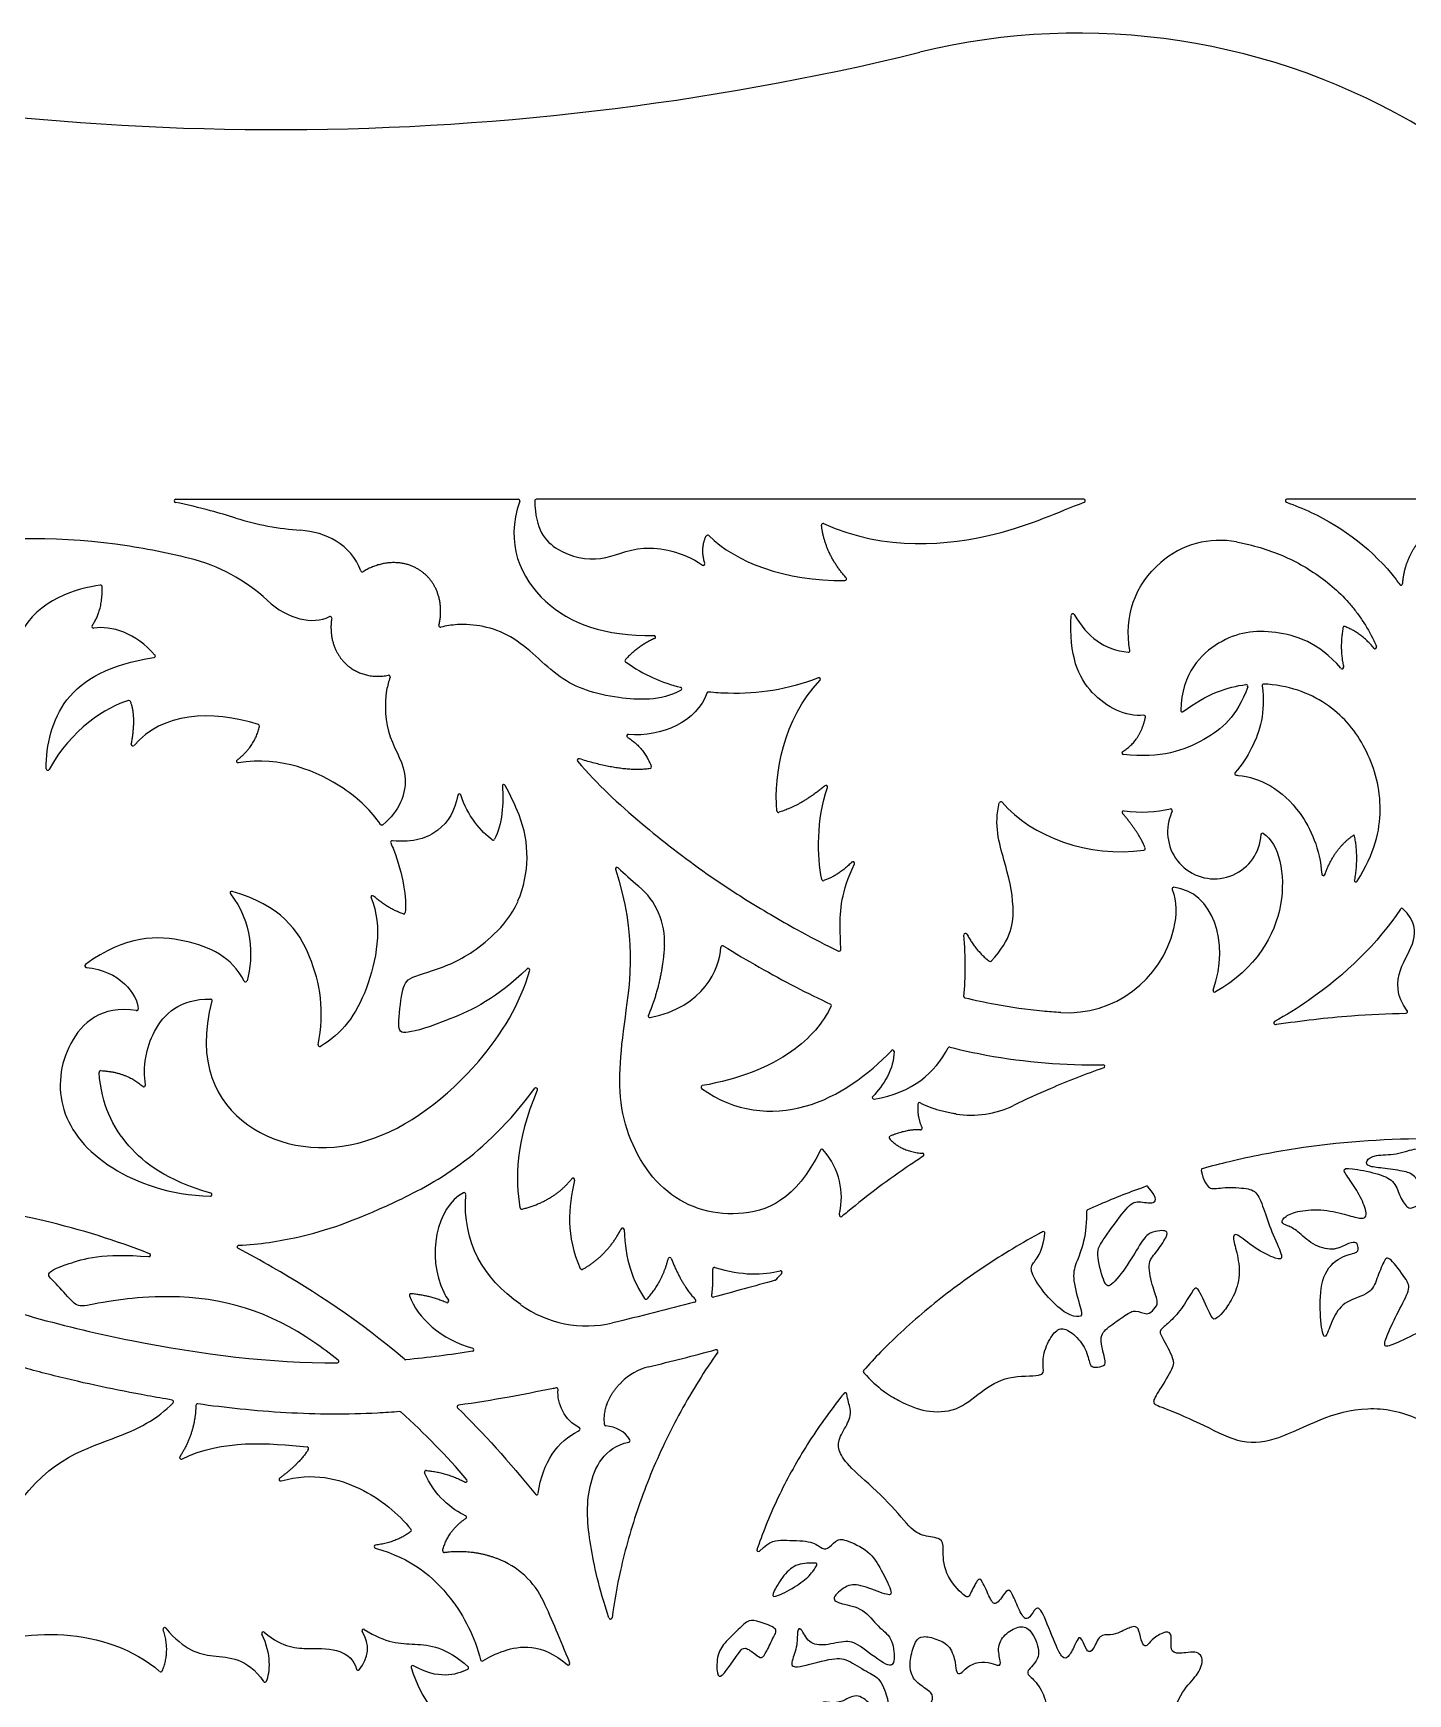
# Model space of a CAD drawing. Header units: millimetres. Extents: x -155 to 473, y -331 to 153.
# Drawn here: x -92.6 to -5.3, y -225.1 to -119.6 of the extents above; entities that cross this region are included whole.
import ezdxf

# ---------------------------------------------------------------- set-up
doc = ezdxf.new("R2010")
doc.units = ezdxf.units.MM
doc.header["$MEASUREMENT"] = 0
doc.layers.add('Layer 03', color=5, linetype='Continuous')

msp = doc.modelspace()

# ---------------------------------------------------------------- linework, layer by layer
at = {"layer": 'Layer 03'}
for p, q in [((-83.53, -149.19), (-61.77, -149.19)), ((-25.85, -149.19), (-60.62, -149.19)), ((-4.19, -149.19), (-12.94, -149.19))]:
    msp.add_line(p, q, dxfattribs=at)
for centre, radius, start, end in [((-26.18, -162.1), 42.53, 58.8681, 103.7108), ((-77.12, 46.72), 172.42, 255.8305, 283.7108), ((-83.53, -149.29), 0.1, 90, 257.9704), ((-61.77, -149.29), 0.1, 340.706, 90), ((-60.62, -149.29), 0.1, 90, 180.7186), ((-25.85, -149.29), 0.1, 290.0037, 90), ((-12.94, -149.29), 0.1, 90, 250.7961), ((-74.34, -133.09), 18.11, 252.7565, 266.0477), ((-42.41, -150.83), 0.1, 65.6864, 187.1043), ((-49.74, -151.57), 0.1, 45.4013, 153.9163), ((-17.2, -157.54), 5.74, 79.3798, 130.8829), ((-85.46, -164.03), 11.44, 47.4235, 75.6827), ((-71.68, -153.71), 0.1, 199.7997, 301.6462), ((-50.02, -153.29), 0.1, 235.3303, 16.5281), ((-88.3, -154.75), 0.1, 1.6168, 97.2081), ((-41.02, -154.25), 0.1, 270.4433, 41.7979), ((-5.69, -154.55), 0.1, 215.9406, 354.9715), ((-88.75, -157.28), 0.1, 144.7424, 277.9464), ((-73.72, -156.74), 0.1, 350.9656, 115.8016), ((-66.71, -157.23), 0.1, 166.4676, 285.8124), ((-26.54, -156.57), 0.1, 30.5108, 176.9736), ((-53.15, -157.95), 0.1, 293.5785, 90.4811), ((-9.29, -157.37), 0.1, 68.7273, 170.016), ((-84.92, -159.15), 0.1, 279.0452, 40.413), ((-23.01, -158.81), 0.1, 263.7171, 11.1798), ((-7.34, -158.59), 0.1, 219.0946, 23.8875), ((-70, -160.47), 0.1, 339.3945, 101.2094), ((-54.89, -159.44), 0.1, 137.6259, 234.4108), ((-9.44, -159.87), 0.1, 220.93, 12.8349), ((-51.48, -161.24), 0.1, 298.8845, 75.9135), ((-49.7, -161.54), 0.1, 84.296, 161.8627), ((-42.68, -160.64), 0.1, 316.93, 111.3059), ((-15.53, -161.07), 0.1, 340.7096, 96.4901), ((-14.42, -161.03), 0.1, 87.281, 187.4484), ((-86.49, -162.08), 0.1, 20.9867, 105.8884), ((-78.31, -163.6), 0.1, 347.3312, 72.5923), ((-22.02, -163.02), 0.1, 347.6985, 94.3214), ((-19.59, -162.6), 0.1, 178.0194, 306.7621), ((-54.78, -164.23), 0.1, 84.0202, 238.5822), ((-86.26, -164.77), 0.1, 168.8971, 319.7188), ((-23.32, -165.31), 0.1, 121.0142, 263.722), ((-91.66, -166.31), 0.1, 180.1444, 331.592), ((-79.57, -165.84), 0.1, 126.7411, 278.9645), ((-57.92, -165.78), 0.1, 72.3843, 220.9504), ((-53.41, -166.2), 0.1, 279.2571, 20.7631), ((-16.16, -166.62), 0.1, 138.0944, 265.9606), ((-62.68, -167.42), 0.1, 28.2597, 186.2777), ((-42.23, -167.47), 0.1, 341.1768, 130.3178), ((-65.51, -168.01), 0.1, 16.9972, 169.1768), ((-31.11, -168.51), 0.1, 40.5123, 165.1458), ((-70.44, -169.79), 0.1, 214.0462, 308.0282), ((-68.32, -171.9), 7.11, 336.6751, 21.8903), ((-45.24, -168.99), 0.1, 184.8011, 286.5196), ((-23.31, -169.09), 0.1, 81.7944, 220.3474), ((-17.55, -170.34), 2.97, 166.2174, 356.8401), ((-20.32, -168.96), 0.1, 336.1968, 102.8864), ((-69.78, -170.99), 0.1, 83.8412, 204.2472), ((-63.36, -170.75), 0.1, 234.2581, 332.0987), ((-14.49, -170.51), 0.1, 56.9019, 176.8401), ((-22.04, -171.39), 0.1, 277.9894, 22.661), ((-55.49, -172.68), 0.1, 45.7376, 198.1599), ((-40.5, -172.32), 0.1, 334.7566, 135.3789), ((-10.63, -173.01), 0.1, 184.0942, 340.5511), ((-79.98, -174.2), 0.1, 74.0286, 218.262), ((-57.06, -177.29), 4.58, 356.5114, 50.0811), ((-42.39, -173.33), 0.1, 191.6557, 289.2563), ((-20.13, -173.95), 0.1, 83.5189, 199.9708), ((-8.56, -173.4), 0.1, 169.8612, 327.9452), ((-71.03, -174.48), 0.1, 47.9896, 202.81), ((-69.05, -175.44), 0.1, 250.5804, 352.8506), ((-5.64, -175.28), 0.1, 45.3778, 146.5594), ((-33.36, -176.87), 0.1, 27.5769, 184.1635), ((-26.88, -174.89), 6.93, 266.5278, 346.8134), ((-48.8, -177.66), 0.1, 58.2235, 177.2356), ((-41.38, -177.81), 0.1, 244.0329, 1.3324), ((-89.2, -178.84), 0.1, 126.7579, 265.5165), ((-61.14, -179.09), 0.1, 344.062, 135.2729), ((-31.79, -178.47), 0.1, 231.8637, 317.0342), ((-79.1, -179.76), 0.1, 207.3995, 345.1126), ((-17.53, -180.41), 0.1, 160.0761, 300.1555), ((-81.32, -181.05), 0.1, 345.2145, 89.346), ((-41.98, -181.36), 0.1, 334.383, 65.0759), ((-33.37, -180.79), 0.1, 173.2175, 256.1877), ((-86.01, -181.59), 0.1, 260.9722, 2.8853), ((-53.42, -182.02), 0.1, 156.9586, 280.8583), ((-13.68, -182.47), 0.1, 118.7485, 278.7871), ((-5.37, -181.75), 0.1, 271.0898, 38.6864), ((-74.39, -183.87), 0.1, 168.8027, 300.4157), ((-38, -184.3), 0.1, 1.758, 136.6117), ((-34.37, -184.1), 0.1, 75.898, 151.6776), ((-88.3, -185.6), 0.1, 87.1297, 184.6281), ((-24.61, -185.22), 0.1, 289.5821, 91.3251), ((-85.55, -186.42), 0.1, 228.4498, 8.6984), ((-60.65, -186.69), 0.1, 337.2312, 143.697), ((-50.06, -186.55), 0.1, 99.8903, 234.2245), ((-39.18, -187.21), 0.1, 135.1848, 279.042), ((-36.29, -187.63), 0.1, 61.2457, 177.6046), ((-33, -182.16), 6.17, 261.0558, 295.8672), ((-38.12, -189.75), 0.1, 111.9418, 222.605), ((-36.21, -189.17), 0.1, 263.4081, 25.6162), ((-42.49, -190.59), 0.1, 42.0183, 154.3764), ((-36.1, -190.85), 0.1, 302.9112, 85.7585), ((-18.29, -191.82), 0.1, 105.3488, 193.5969), ((-58.29, -192.43), 0.1, 346.6417, 141.4354), ((-21.84, -192.94), 0.1, 40.1818, 109.5577), ((-81.33, -193.38), 0.1, 268.1392, 73.485), ((-65.21, -193.35), 0.1, 356.617, 117.9934), ((-61.56, -194.2), 0.1, 189.4458, 283.6729), ((-41.27, -194.69), 0.1, 167.3562, 310.2551), ((-25.57, -194.44), 0.1, 114.2684, 182.706), ((-55.14, -195.61), 0.1, 1.0811, 152.58), ((-28.41, -195.83), 0.1, 350.4406, 118.1254), ((-85.23, -197.23), 0.1, 264.8092, 68.7176), ((-79.53, -196.7), 0.1, 92.3166, 242.2573), ((-57.73, -198.04), 0.1, 203.9167, 299.0356), ((-52.14, -197.47), 0.1, 21.2099, 165.0066), ((-49.32, -198.11), 0.1, 73.5245, 183.461), ((-45.11, -198.32), 0.1, 316.6897, 104.5977), ((-45.48, -198.72), 0.1, 285.8714, 317.3804), ((-83.84, -215.64), 15.77, 54.8317, 90.2211), ((-68.59, -199.78), 0.1, 85.8005, 199.726), ((-66.29, -200.15), 0.1, 246.6079, 34.3686), ((-57.43, -194.55), 7.17, 234.2931, 283.2786), ((-53.66, -199.93), 0.1, 214.0741, 317.3777), ((-50.58, -200.12), 0.1, 284.7771, 43.598), ((-49.39, -199.8), 0.1, 171.2398, 285.0664), ((-64.69, -203.23), 0.1, 278.9711, 75.3441), ((-49.19, -203.33), 0.1, 325.1122, 104.9019), ((-73.26, -203.97), 0.1, 270.1457, 52.8275), ((-68.93, -203.77), 0.1, 229.8617, 275.1164), ((-52.61, -207.9), 3.68, 103.7557, 135.2415), ((-39.75, -204.61), 0.1, 138.0897, 221.4736), ((-59.34, -205.76), 0.1, 354.7892, 101.7708), ((-83.77, -206.53), 0.1, 317.4541, 80.7921), ((-82.15, -206.77), 0.1, 81.9694, 179.0562), ((-65.55, -206.86), 0.1, 97.8802, 225.3081), ((-40.99, -206.06), 0.1, 5.8406, 141.1019), ((-69.29, -207.27), 0.1, 47.7025, 94.4615), ((-57.94, -208.28), 0.1, 294.6453, 62.3689), ((-56.19, -207.97), 0.1, 185.3918, 264.143), ((-75.19, -209.51), 0.1, 326.86, 84.1691), ((-54.77, -209.01), 0.1, 281.7296, 30.8948), ((-83.18, -210.09), 0.1, 146.969, 296.4951), ((-67.63, -211.01), 0.1, 85.323, 203.381), ((-76.87, -211.47), 0.1, 126.1682, 285.6333), ((-65.11, -211.56), 0.1, 241.6445, 40.4503), ((-60.6, -212.35), 0.1, 218.9726, 352.6195), ((-65.15, -213.87), 0.1, 304.1851, 67.3599), ((-68.66, -214.71), 0.1, 307.0479, 39.0033), ((-70.83, -215.75), 0.1, 96.8836, 254.422), ((-66.47, -216.03), 0.1, 167.1552, 277.7766), ((-46.51, -215.96), 0.1, 161.2211, 315.4378), ((-64.97, -221.48), 5.31, 24.856, 69.523), ((-55.91, -220.25), 0.1, 198.1414, 352.2056), ((-84.23, -220.99), 0.1, 40.3597, 199.3987), ((-77.97, -221.27), 0.1, 50.7564, 206.8013), ((-71.6, -221.09), 0.1, 57.2648, 211.8693), ((-84.48, -223.61), 0.1, 228.7331, 336.628), ((-71.95, -223.51), 0.1, 194.3158, 319.824), ((-68.47, -223.4), 0.1, 60.5684, 197.7347), ((-65.02, -223.45), 0.1, 295.4469, 48.1102), ((-64.07, -222.92), 0.1, 193.9979, 300.8147), ((-58.6, -223.17), 0.1, 229.4015, 21.5869), ((-77.86, -224.26), 0.1, 214.8069, 336.9473)]:
    msp.add_arc(centre, radius, start, end, dxfattribs=at)
for points, knots in [([(-79.71, -150.39), (-80.24, -150.22), (-81.51, -149.85), (-82.8, -149.54), (-83.55, -149.39)], [900.821036, 900.821036, 900.821036, 900.821036, 902.500116, 904.788157, 904.788157, 904.788157, 904.788157]), ([(-61.68, -149.32), (-62.62, -152), (-60.68, -156.34), (-56.29, -157.88), (-53.15, -157.85)], [852.680195, 852.680195, 852.680195, 852.680195, 860.393604, 867.973364, 867.973364, 867.973364, 867.973364]), ([(-60.72, -149.29), (-60.7, -151.1), (-59.42, -152.66), (-56.4, -153.28), (-54.23, -151.96), (-51.36, -152.49), (-50.07, -153.37)], [878.740016, 878.740016, 878.740016, 878.740016, 882.337463, 886.001386, 889.665309, 893.100299, 893.100299, 893.100299, 893.100299]), ([(-42.37, -150.74), (-38.42, -152.52), (-31.02, -151.77), (-27.49, -149.99), (-25.81, -149.38)], [826.597846, 826.597846, 826.597846, 826.597846, 835.759081, 843.52915, 843.52915, 843.52915, 843.52915]), ([(-12.97, -149.38), (-12.44, -149.57), (-9.8, -150.64), (-7.31, -152.54), (-5.85, -154.5), (-5.77, -154.61)], [483.885961, 483.885961, 483.885961, 483.885961, 486.167065, 495.451916, 495.982965, 495.982965, 495.982965, 495.982965]), ([(-99.08, -152.22), (-95.29, -151.57), (-89.88, -151.46), (-84.21, -152.54), (-82.63, -152.94)], [1225.09679, 1225.09679, 1225.09679, 1225.09679, 1235.935476, 1240.125331, 1240.125331, 1240.125331, 1240.125331]), ([(-16.15, -151.9), (-15.89, -151.95), (-15.13, -152.11), (-13.91, -152.47), (-12.53, -153.06), (-11.24, -153.81), (-10.05, -154.7), (-9.17, -155.56), (-8.56, -156.3), (-8, -157.09), (-7.57, -157.85), (-7.31, -158.42), (-7.25, -158.54)], [883.30264, 883.30264, 883.30264, 883.30264, 884.100327, 885.614839, 887.105698, 888.600024, 890.091505, 891.554426, 892.271315, 892.984824, 894.451156, 894.871151, 894.871151, 894.871151, 894.871151]), ([(-51.43, -161.33), (-52.7, -162.03), (-56.06, -161.86), (-59.18, -160.85), (-62.11, -157.46), (-65.17, -157.03), (-66.37, -157.24), (-66.68, -157.32)], [874.580079, 874.580079, 874.580079, 874.580079, 877.28488, 880.775612, 884.266344, 887.757076, 889.177766, 889.177766, 889.177766, 889.177766]), ([(-22.03, -162.92), (-23.18, -163.01), (-25.62, -161.85), (-26.78, -159.18), (-26.64, -156.57)], [855.031748, 855.031748, 855.031748, 855.031748, 859.798958, 864.549641, 864.549641, 864.549641, 864.549641]), ([(-9.51, -159.93), (-10.94, -158.28), (-13.94, -157.33), (-17.2, -157.8), (-19.61, -160.22), (-19.69, -162.6)], [900.676439, 900.676439, 900.676439, 900.676439, 905.412599, 910.471172, 915.388306, 915.388306, 915.388306, 915.388306]), ([(-91.76, -166.31), (-91.76, -164.81), (-91.01, -161.46), (-87.72, -159.7), (-84.91, -159.25)], [1296.941133, 1296.941133, 1296.941133, 1296.941133, 1302.763862, 1308.973488, 1308.973488, 1308.973488, 1308.973488]), ([(-69.91, -160.5), (-70, -160.76), (-70.31, -161.85), (-70.15, -164.48), (-68.5, -166.61), (-69.29, -169.02), (-70.38, -169.87)], [1253.138887, 1253.138887, 1253.138887, 1253.138887, 1254.303632, 1257.794363, 1261.285095, 1264.366789, 1264.366789, 1264.366789, 1264.366789]), ([(-42.72, -160.54), (-44.69, -161.31), (-46.87, -161.62), (-49.27, -161.49), (-49.69, -161.44)], [751.755497, 751.755497, 751.755497, 751.755497, 758.07556, 759.400332, 759.400332, 759.400332, 759.400332]), ([(-15.43, -161.1), (-16.1, -163.01), (-18.15, -164.7), (-20.93, -165.67), (-23.33, -165.41)], [841.256382, 841.256382, 841.256382, 841.256382, 846.231046, 851.685418, 851.685418, 851.685418, 851.685418]), ([(-14.51, -161.05), (-14.29, -162.73), (-14.85, -164.61), (-15.81, -166.08), (-16.23, -166.56)], [414.850789, 414.850789, 414.850789, 414.850789, 419.292167, 421.713997, 421.713997, 421.713997, 421.713997]), ([(-8.47, -173.46), (-7.35, -171.66), (-6.68, -168.71), (-7.71, -165.07), (-9.84, -162.28), (-12.45, -161.09), (-14.23, -160.94), (-14.41, -160.93)], [395.151813, 395.151813, 395.151813, 395.151813, 399.62772, 404.469308, 409.310895, 414.152483, 414.675964, 414.675964, 414.675964, 414.675964]), ([(-70.53, -169.85), (-71.09, -169.01), (-73, -167.11), (-76.81, -165.51), (-79.56, -165.94)], [1264.530819, 1264.530819, 1264.530819, 1264.530819, 1268.235238, 1273.903031, 1273.903031, 1273.903031, 1273.903031]), ([(-58, -165.84), (-56.68, -167.36), (-54.52, -169.4), (-50.39, -172.63), (-46.9, -174.92), (-44.18, -176.5), (-42.23, -177.51), (-41.43, -177.9)], [774.555221, 774.555221, 774.555221, 774.555221, 780.81844, 785.752166, 788.59648, 792.508032, 795.190663, 795.190663, 795.190663, 795.190663]), ([(-16.16, -166.72), (-16.12, -166.73), (-14.71, -166.85), (-12.38, -168), (-10.84, -171.41), (-10.73, -173.02)], [421.937165, 421.937165, 421.937165, 421.937165, 422.114874, 427.868736, 431.347094, 431.347094, 431.347094, 431.347094]), ([(-65.61, -167.99), (-65.8, -169), (-66.58, -170.35), (-68.41, -171.04), (-69.77, -170.89)], [2224.708554, 2224.708554, 2224.708554, 2224.708554, 2227.984482, 2231.072971, 2231.072971, 2231.072971, 2231.072971]), ([(-31.72, -178.54), (-30.42, -177.15), (-30.16, -174.99), (-30.83, -172.31), (-31.57, -169.86), (-31.21, -168.48)], [986.478381, 986.478381, 986.478381, 986.478381, 990.130615, 993.8409, 997.393993, 997.393993, 997.393993, 997.393993]), ([(-14.43, -170.43), (-13.45, -171.07), (-12.54, -174.93), (-14.88, -178.99), (-17.48, -180.5)], [943.217985, 943.217985, 943.217985, 943.217985, 947.285025, 951.42732, 951.42732, 951.42732, 951.42732]), ([(-69.87, -171.03), (-69.8, -171.18), (-69.14, -172.76), (-68.84, -174.64), (-68.95, -175.45)], [2231.28312, 2231.28312, 2231.28312, 2231.28312, 2231.88596, 2237.578279, 2237.578279, 2237.578279, 2237.578279]), ([(-42.58, -190.55), (-44.13, -193.76), (-47.94, -195.22), (-52.88, -193.59), (-55.69, -188.27), (-55.1, -182.7), (-54.21, -176.9), (-55.58, -172.71)], [1483.649447, 1483.649447, 1483.649447, 1483.649447, 1490.683357, 1497.813268, 1504.94318, 1512.073092, 1518.983354, 1518.983354, 1518.983354, 1518.983354]), ([(-41.28, -177.81), (-41.29, -177.35), (-41.37, -175.7), (-41.25, -174.14), (-40.41, -172.36)], [795.395389, 795.395389, 795.395389, 795.395389, 797.146805, 801.809228, 801.809228, 801.809228, 801.809228]), ([(-74.48, -183.85), (-74.06, -181.72), (-74.61, -178.15), (-76.84, -175), (-79.95, -174.11)], [2251.675432, 2251.675432, 2251.675432, 2251.675432, 2258.195044, 2264.722136, 2264.722136, 2264.722136, 2264.722136]), ([(-71.12, -174.51), (-70.35, -176.33), (-71.25, -180.92), (-72.96, -183.15), (-74.34, -183.96)], [2240.252634, 2240.252634, 2240.252634, 2240.252634, 2245.707305, 2251.445724, 2251.445724, 2251.445724, 2251.445724]), ([(-61.21, -179.02), (-63.07, -180.89), (-66.57, -182.5), (-69.13, -183.24), (-69.48, -182.89), (-69.13, -180.24), (-68.84, -179.55), (-66.3, -178.97), (-63.84, -177.52), (-62.2, -175.66), (-61.78, -174.72)], [2184.519132, 2184.519132, 2184.519132, 2184.519132, 2187.653193, 2190.937738, 2194.222283, 2197.506828, 2200.791372, 2204.075917, 2207.360462, 2209.036809, 2209.036809, 2209.036809, 2209.036809]), ([(-5.72, -175.23), (-7.14, -177.38), (-9.84, -180), (-12.98, -181.97), (-13.72, -182.38)], [36.191941, 36.191941, 36.191941, 36.191941, 44.776489, 47.305674, 47.305674, 47.305674, 47.305674]), ([(-5.3, -181.69), (-6.04, -180.76), (-5.89, -178.85), (-4.72, -177.48), (-4.78, -175.99), (-5.57, -175.21)], [27.918996, 27.918996, 27.918996, 27.918996, 30.707903, 33.655308, 36.015346, 36.015346, 36.015346, 36.015346]), ([(-79.18, -179.81), (-79.98, -178.28), (-82.66, -176.96), (-86.7, -176.85), (-89.26, -178.76)], [2271.339062, 2271.339062, 2271.339062, 2271.339062, 2277.31823, 2283.419358, 2283.419358, 2283.419358, 2283.419358]), ([(-48.75, -177.57), (-47.24, -178.5), (-44.89, -179.83), (-42.67, -180.93), (-41.94, -181.27)], [1537.614687, 1537.614687, 1537.614687, 1537.614687, 1540.88638, 1542.519541, 1542.519541, 1542.519541, 1542.519541]), ([(-81.23, -181.07), (-82.26, -185), (-79.68, -190.02), (-71.32, -191.16), (-64.26, -185.6), (-61.66, -181.28), (-61.04, -179.11)], [2134.988399, 2134.988399, 2134.988399, 2134.988399, 2147.956965, 2161.060141, 2174.163317, 2184.255219, 2184.255219, 2184.255219, 2184.255219]), ([(-86.02, -181.68), (-88.26, -181.33), (-90.75, -183.62), (-91.21, -188.09), (-88.28, -191.8), (-83.92, -193.4), (-81.33, -193.48)], [2087.560006, 2087.560006, 2087.560006, 2087.560006, 2093.439908, 2099.419908, 2105.399907, 2110.862274, 2110.862274, 2110.862274, 2110.862274]), ([(-85.45, -186.41), (-85.63, -185.25), (-85.21, -182.8), (-83.28, -180.92), (-81.32, -180.95)], [2126.454473, 2126.454473, 2126.454473, 2126.454473, 2130.500559, 2134.806655, 2134.806655, 2134.806655, 2134.806655]), ([(-41.89, -181.4), (-42.39, -182.45), (-44.26, -184.67), (-47.77, -186.05), (-50.08, -186.45)], [1409.599162, 1409.599162, 1409.599162, 1409.599162, 1413.707514, 1418.77252, 1418.77252, 1418.77252, 1418.77252]), ([(-27.3, -181.81), (-27.69, -181.79), (-29.09, -181.68), (-31.12, -181.39), (-32.75, -181.04), (-33.39, -180.89)], [973.274032, 973.274032, 973.274032, 973.274032, 974.446868, 977.464167, 979.441334, 979.441334, 979.441334, 979.441334]), ([(-13.66, -182.57), (-13.64, -182.56), (-12.05, -182.32), (-9.29, -182), (-6.53, -181.87), (-5.37, -181.85)], [19.371589, 19.371589, 19.371589, 19.371589, 19.419922, 24.223418, 27.696298, 27.696298, 27.696298, 27.696298]), ([(-50.12, -186.63), (-48.03, -188.14), (-43.33, -188.59), (-39.51, -185.75), (-38.07, -184.23)], [1419.006977, 1419.006977, 1419.006977, 1419.006977, 1426.127278, 1433.209983, 1433.209983, 1433.209983, 1433.209983]), ([(-34.34, -184.01), (-33.58, -184.2), (-30.34, -184.9), (-27.02, -185.18), (-24.61, -185.12)], [1443.067175, 1443.067175, 1443.067175, 1443.067175, 1444.866389, 1450.658597, 1450.658597, 1450.658597, 1450.658597]), ([(-81.3, -193.29), (-84.15, -192.44), (-86.93, -190.34), (-88.23, -187.69), (-88.4, -185.61)], [2111.150857, 2111.150857, 2111.150857, 2111.150857, 2116.888331, 2122.979246, 2122.979246, 2122.979246, 2122.979246]), ([(-24.58, -185.32), (-25.73, -185.72), (-27.66, -186.48), (-29.54, -187.34), (-30.31, -187.71)], [1450.940892, 1450.940892, 1450.940892, 1450.940892, 1454.604312, 1457.153754, 1457.153754, 1457.153754, 1457.153754]), ([(-79.54, -196.6), (-78.2, -196.54), (-75.08, -196.04), (-70.64, -194.54), (-63.93, -190.99), (-60.73, -186.63)], [1211.187336, 1211.187336, 1211.187336, 1211.187336, 1215.73133, 1222.637886, 1229.146852, 1229.146852, 1229.146852, 1229.146852]), ([(-18.39, -191.85), (-18.24, -192.47), (-17.88, -193.13), (-17.19, -192.9), (-15.52, -192.94), (-14.8, -193.18), (-14.39, -194.37), (-13.85, -195.94), (-13.09, -197.48), (-13.52, -197.54), (-15, -196.81), (-16.24, -195.72), (-16.43, -196.09), (-16.06, -197.17), (-15.87, -198.69), (-16.41, -200.05), (-17, -200.88), (-17.54, -201.4), (-17.76, -201.16), (-18.62, -199.12), (-18.89, -199.4), (-19.62, -200.68), (-20.47, -201.57), (-21.06, -201.99), (-20.97, -202.31), (-20.04, -203.9), (-20.2, -204.44), (-21.2, -206.05), (-21.58, -206.7), (-20.84, -206.85), (-18.16, -208.04), (-15.75, -209.31), (-13.52, -208.98), (-10.89, -207.6), (-7.86, -206.73), (-4.53, -207.36), (-1.87, -209.62), (-1.44, -209.57), (-1.09, -209.06), (-0.13, -207.63), (0.43, -205.96), (1.2, -205.4), (2.42, -205.21), (3.45, -205.21), (3.38, -204.63), (3.15, -204.39), (1.63, -204.58), (0.31, -205.21), (0.31, -204.77), (1.7, -202.9), (2.21, -202.9), (3.91, -202.88), (4.99, -202.53), (5.31, -203.22), (5.29, -204.32), (5.98, -204.34), (7.44, -204.12), (7.17, -203.73), (6.37, -203.03), (6.56, -202.86), (7.51, -202.78), (7.41, -202.47), (6.68, -201.76), (5.17, -201.42), (5.17, -201.1), (6.61, -200.17), (7.9, -199.83), (9.07, -199.92), (9, -199.44), (8.73, -198.39), (8.31, -196.9), (7.73, -196.53), (7.32, -197.39), (6.63, -198.75), (5.59, -199.24), (4.83, -200.09), (4.37, -201.53), (3.98, -201.01), (3.78, -199.47), (4.17, -197.09), (5.15, -195.67), (4.88, -195.33), (3.27, -195.4), (3.22, -195.97), (3.3, -197.28), (3.22, -198.06), (2.1, -199.01), (1.45, -200.42), (1.33, -201.79), (1.41, -202.08), (0.85, -202.01), (-0.08, -199.74), (-0.08, -197.43), (0.63, -196.38), (0.36, -196.11), (-0.62, -196.01), (-0.69, -196.79), (-0.42, -198.01), (-1.01, -199.13), (-1.54, -199.89), (-1.83, -199.84), (-1.88, -198.77), (-1.61, -197.45), (-2.22, -197.5), (-2.98, -197.57), (-2.83, -198.47), (-3.05, -199.74), (-3.86, -201.71), (-4.34, -202.03), (-6.31, -202.98), (-6.85, -203.1), (-6.58, -202.3), (-5.87, -200.79), (-5.07, -199.35), (-5.29, -198.84), (-6.48, -197.23), (-6.75, -197.5), (-7.26, -198.77), (-7.55, -199.69), (-9.28, -200.11), (-9.99, -201.1), (-10.45, -202.49), (-10.69, -202.44), (-10.89, -200.42), (-10.69, -198.21), (-9.33, -197.18), (-8.35, -197.1), (-8.43, -196.61), (-8.55, -196.34), (-9.16, -196.51), (-9.98, -196.99), (-11.35, -196.61), (-12.29, -195.62), (-12.93, -195.34), (-13.36, -195.16), (-13.09, -194.76), (-12.24, -194.38), (-10.57, -194.29), (-9.05, -194.68), (-8.17, -194.95), (-7.76, -194.78), (-8.17, -193.66), (-8.84, -192.56), (-9.48, -191.74), (-9, -191.66), (-7.17, -192.02), (-6.09, -192.47), (-5.82, -193.41), (-5.3, -194.3), (-4.87, -194.23), (-3.9, -193.6), (-4.06, -193.2), (-4.88, -192.07), (-5.45, -191.89), (-6.98, -191.67), (-7.79, -191.61), (-7.98, -191.24), (-7.38, -190.81), (-6.01, -190.89), (-4.63, -190.31), (-3.66, -190.71), (-3.04, -191.71), (-2.49, -191.35), (-2.36, -190.53), (-2.53, -189.94)], [1662.454889, 1662.454889, 1662.454889, 1662.454889, 1663.583152, 1664.7668, 1665.950448, 1667.134097, 1668.317745, 1669.501393, 1670.685041, 1671.86869, 1673.052338, 1674.235986, 1675.419635, 1676.603283, 1677.786931, 1678.970579, 1680.154228, 1681.337876, 1682.521524, 1683.705173, 1684.888821, 1686.072469, 1687.256117, 1688.439766, 1689.623414, 1690.807062, 1691.99071, 1693.174359, 1694.358007, 1695.541655, 1696.725304, 1697.908952, 1699.0926, 1700.276248, 1701.459897, 1702.643545, 1703.827193, 1705.010842, 1706.19449, 1707.378138, 1708.561786, 1709.745435, 1710.929083, 1712.112731, 1713.29638, 1714.480028, 1715.663676, 1716.847324, 1718.030973, 1719.214621, 1720.398269, 1721.581918, 1722.765566, 1723.949214, 1725.132862, 1726.316511, 1727.500159, 1728.683807, 1729.867456, 1731.051104, 1732.234752, 1733.4184, 1734.602049, 1735.785697, 1736.969345, 1738.152993, 1739.336642, 1740.52029, 1741.703938, 1742.887587, 1744.071235, 1745.254883, 1746.438531, 1747.62218, 1748.805828, 1749.989476, 1751.173125, 1752.356773, 1753.540421, 1754.724069, 1755.907718, 1757.091366, 1758.275014, 1759.458663, 1760.642311, 1761.825959, 1763.009607, 1764.193256, 1765.376904, 1766.560552, 1767.744201, 1768.927849, 1770.111497, 1771.295145, 1772.478794, 1773.662442, 1774.84609, 1776.029739, 1777.213387, 1778.397035, 1779.580683, 1780.764332, 1781.94798, 1783.131628, 1784.315276, 1785.498925, 1786.682573, 1787.866221, 1789.04987, 1790.233518, 1791.417166, 1792.600814, 1793.784463, 1794.968111, 1796.151759, 1797.335408, 1798.519056, 1799.702704, 1800.886352, 1802.070001, 1803.253649, 1804.437297, 1805.620946, 1806.804594, 1807.988242, 1809.17189, 1810.355539, 1811.539187, 1812.722835, 1813.906484, 1815.090132, 1816.27378, 1817.457428, 1818.641077, 1819.824725, 1821.008373, 1822.192022, 1823.37567, 1824.559318, 1825.742966, 1826.926615, 1828.110263, 1829.293911, 1830.477559, 1831.661208, 1832.844856, 1834.028504, 1835.212153, 1836.395801, 1837.579449, 1838.763097, 1839.946746, 1841.130394, 1842.314042, 1843.497691, 1844.681339, 1845.864987, 1847.048635, 1848.232284, 1849.415932, 1850.59958, 1851.783229, 1852.966877, 1854.105912, 1854.105912, 1854.105912, 1854.105912]), ([(-4.19, -189.84), (-6.93, -189.84), (-11.11, -190.16), (-15.79, -191.07), (-17.75, -191.57), (-18.32, -191.73)], [1855.801529, 1855.801529, 1855.801529, 1855.801529, 1864.042728, 1868.316866, 1870.100805, 1870.100805, 1870.100805, 1870.100805]), ([(-41.37, -194.66), (-41.36, -194.61), (-41.09, -193.34), (-41.28, -191.79), (-42.42, -190.52)], [1477.775812, 1477.775812, 1477.775812, 1477.775812, 1478.035545, 1483.453345, 1483.453345, 1483.453345, 1483.453345]), ([(-36.05, -190.94), (-36.32, -191.12), (-37.98, -192.22), (-39.7, -193.5), (-41.09, -194.67), (-41.21, -194.76)], [1471.099337, 1471.099337, 1471.099337, 1471.099337, 1472.085002, 1477.077833, 1477.526406, 1477.526406, 1477.526406, 1477.526406]), ([(-39.83, -204.68), (-38.9, -205.73), (-37.47, -206.58), (-35.93, -207.22), (-33.88, -207.2), (-32.41, -205.88), (-30.69, -204.82), (-28.31, -204.97), (-28.43, -204.46), (-28.46, -203.46), (-27.86, -202.23), (-27.28, -201.75), (-26.5, -202.17), (-25.63, -203.19), (-25.48, -204.28), (-25.18, -204.37), (-24.48, -204.28), (-24.44, -203.94), (-24.91, -202.42), (-24.38, -201.83), (-23.09, -200.98), (-22.62, -200.65), (-21.76, -201.09), (-21.38, -200.65), (-21.06, -200.27), (-21.44, -199.39), (-21.85, -197.69), (-21.29, -197.13), (-20.5, -195.98), (-20.56, -195.66), (-20.97, -195.66), (-21.65, -195.75), (-22.15, -196.28), (-23.03, -197.86), (-24.23, -199.39), (-24.56, -199.04), (-25.12, -196.98), (-24.67, -196.33), (-23.12, -194.16), (-22.53, -193.72), (-21.45, -194.02), (-21.07, -193.7), (-21.77, -192.88)], [738.988317, 738.988317, 738.988317, 738.988317, 740.176743, 741.390085, 742.603426, 743.816767, 745.030108, 746.243449, 747.45679, 748.670131, 749.883473, 751.096814, 752.310155, 753.523496, 754.736837, 755.950178, 757.163519, 758.37686, 759.590202, 760.803543, 762.016884, 763.230225, 764.443566, 765.656907, 766.870248, 768.08359, 769.296931, 770.510272, 771.723613, 772.936954, 774.150295, 775.363636, 776.576977, 777.790319, 779.00366, 780.217001, 781.430342, 782.643683, 783.857024, 785.070365, 786.283707, 787.47229, 787.47229, 787.47229, 787.47229]), ([(-21.88, -192.85), (-22.87, -193.2), (-24.13, -193.69), (-25.35, -194.23), (-25.61, -194.35)], [787.593374, 787.593374, 787.593374, 787.593374, 790.765583, 791.621434, 791.621434, 791.621434, 791.621434]), ([(-85.19, -197.13), (-87.32, -196.3), (-93.37, -194.4), (-101.16, -193.52), (-105.88, -194.23), (-106.85, -194.44)], [955.368812, 955.368812, 955.368812, 955.368812, 960.107138, 968.158698, 970.347927, 970.347927, 970.347927, 970.347927]), ([(-65.25, -193.26), (-66.96, -194.17), (-67.68, -197.51), (-66.32, -199.93), (-66.21, -200.09)], [1182.178262, 1182.178262, 1182.178262, 1182.178262, 1189.893864, 1190.479155, 1190.479155, 1190.479155, 1190.479155]), ([(-25.67, -194.44), (-25.65, -195.03), (-25.8, -196.52), (-26.38, -197.78), (-26.61, -198.67), (-26, -200.72), (-25.92, -201.18), (-26.66, -201.13), (-27.74, -200.39), (-29.04, -198.75), (-29.29, -197.91), (-28.82, -197.53), (-28.47, -196.8), (-28.31, -195.85)], [791.74088, 791.74088, 791.74088, 791.74088, 793.024194, 794.357677, 795.69116, 797.024643, 798.358126, 799.691609, 801.025092, 802.358575, 803.692057, 805.02554, 806.275562, 806.275562, 806.275562, 806.275562]), ([(-28.46, -195.75), (-28.55, -195.79), (-29.9, -196.52), (-32.41, -198.04), (-35.76, -200.55), (-38.19, -202.77), (-39.48, -204.15), (-39.83, -204.55)], [724.391369, 724.391369, 724.391369, 724.391369, 724.704006, 728.987307, 733.181422, 737.25713, 738.842784, 738.842784, 738.842784, 738.842784]), ([(-83.9, -199.87), (-85.24, -199.87), (-87.9, -200.1), (-89.58, -200.59), (-90.06, -200.27), (-91.22, -198.9), (-91.85, -198.42), (-90.92, -197.91), (-88.11, -197.06), (-85.24, -197.32)], [1028.804179, 1028.804179, 1028.804179, 1028.804179, 1030.40551, 1033.477641, 1036.549773, 1039.621904, 1042.694036, 1045.766167, 1048.61039, 1048.61039, 1048.61039, 1048.61039]), ([(-68.99, -203.84), (-71.91, -201.38), (-75.5, -199.02), (-78.86, -197.17), (-79.58, -196.79)], [1203.5438, 1203.5438, 1203.5438, 1203.5438, 1209.311522, 1210.925641, 1210.925641, 1210.925641, 1210.925641]), ([(-98.47, -199.17), (-94.68, -200.7), (-85.92, -203.04), (-77.49, -204.08), (-73.26, -204.07)], [993.799539, 993.799539, 993.799539, 993.799539, 1005.140106, 1017.323864, 1017.323864, 1017.323864, 1017.323864]), ([(-49.1, -203.39), (-49.52, -203.98), (-50.75, -205.85), (-52.53, -209.09), (-54.19, -213.14), (-55.25, -216.87), (-55.68, -219.26), (-55.81, -220.27)], [679.569082, 679.569082, 679.569082, 679.569082, 681.754362, 686.272073, 690.639856, 694.856097, 697.907258, 697.907258, 697.907258, 697.907258]), ([(-83.76, -206.43), (-84.28, -206.34), (-85.8, -206.08), (-88.3, -205.59), (-91.27, -204.9), (-93.49, -204.3), (-94.71, -203.93), (-94.96, -203.86)], [300.725501, 300.725501, 300.725501, 300.725501, 302.317145, 305.337024, 308.394075, 311.466495, 312.224487, 312.224487, 312.224487, 312.224487]), ([(-59.36, -205.66), (-59.45, -205.68), (-60.44, -205.88), (-62.5, -206.29), (-64.49, -206.61), (-65.56, -206.76)], [-47.358763, -47.358763, -47.358763, -47.358763, -47.082707, -44.321006, -41.053516, -41.053516, -41.053516, -41.053516]), ([(-94.1, -213.89), (-91.96, -210.34), (-87.35, -208.99), (-84.67, -207.65), (-83.7, -206.6)], [323.08454, 323.08454, 323.08454, 323.08454, 330.229196, 336.405381, 336.405381, 336.405381, 336.405381]), ([(-69.3, -207.17), (-69.77, -207.2), (-71.2, -207.3), (-74.58, -207.38), (-78.4, -207.15), (-81.24, -206.8), (-82.13, -206.68)], [927.92747, 927.92747, 927.92747, 927.92747, 929.341306, 932.231308, 938.081485, 940.800518, 940.800518, 940.800518, 940.800518]), ([(-41.07, -206), (-41.16, -206.11), (-42.04, -207.21), (-43.54, -209.35), (-45.29, -212.53), (-46.2, -214.76), (-46.59, -215.89), (-46.6, -215.93)], [2715.297519, 2715.297519, 2715.297519, 2715.297519, 2715.734945, 2719.516107, 2723.137804, 2726.602328, 2726.720422, 2726.720422, 2726.720422, 2726.720422]), ([(-35.59, -235.08), (-35.56, -234.92), (-35.43, -234.28), (-34.8, -233.01), (-34.48, -231.77), (-34.39, -231.48), (-33.22, -231.04), (-33.11, -230.9), (-33.51, -230.53), (-33.8, -230.46), (-34.04, -230.73), (-34.2, -230.93), (-34.47, -230.78), (-34.97, -230.35), (-35.03, -230.22), (-34.83, -229.71), (-34.88, -229.46), (-35.16, -229.63), (-35.46, -229.9), (-35.66, -229.91), (-36.09, -229.52), (-36.24, -229.32), (-35.98, -228.71), (-36.07, -227.92), (-35.95, -226.76), (-35.43, -225.47), (-35.4, -225.07), (-36.33, -224.51), (-36.89, -223.88), (-36.89, -222.78), (-36.54, -221.7), (-36.12, -221.38), (-35.17, -221.6), (-34.29, -222.05), (-33.97, -223.18), (-33.97, -223.8), (-33.65, -223.88), (-33.33, -223.4), (-32.54, -223.03), (-31.69, -223.13), (-31.21, -223.37), (-31.08, -223.13), (-31.4, -222.1), (-30.79, -221.19), (-29.88, -220.75), (-29.2, -220.93), (-28.54, -222.49), (-28.99, -223.21), (-29.35, -223.56), (-29.49, -223.85), (-28.9, -224.25), (-28.19, -225.42), (-28.13, -226.95), (-28.48, -228.6), (-28.42, -229.08), (-27.58, -229.27), (-27.12, -229.51), (-26.36, -230.91), (-25.4, -233.74), (-25.24, -234.67), (-24.85, -235.09), (-22.71, -236.67), (-21.02, -239.04), (-20.53, -240.28), (-20.48, -241.52), (-20.1, -241.69), (-19.88, -240.04), (-19.1, -238.38), (-18.9, -237.72), (-19.61, -236.99), (-19.83, -235.82), (-19.51, -234.76), (-19.44, -234.27), (-20.14, -234.71), (-20.53, -234.71), (-20.39, -233.1), (-19.49, -230.96), (-19.12, -230.24), (-19.39, -230.12), (-20.28, -231.03), (-20.57, -230.98), (-20.59, -230.12), (-20.23, -229.13), (-19.68, -228.03), (-19.77, -227.76), (-20.47, -228.39), (-20.85, -228.56), (-20.57, -227.33), (-19.72, -224.98), (-18.69, -224.03), (-18.2, -223.08), (-18.5, -222.3), (-19.91, -222.62), (-20.35, -222.35), (-20.27, -221.56), (-20.35, -221.02), (-21.3, -221.43), (-21.73, -221.92), (-21.95, -222.16), (-22.22, -221.75), (-22.36, -220.83), (-22.74, -220.78), (-23.55, -221.21), (-24.15, -221.4), (-24.86, -221.26), (-25.24, -222.4), (-25.62, -222.51), (-25.89, -221.75), (-26.16, -221.37), (-26.38, -222), (-26.87, -222.87), (-27.19, -222.87), (-27.6, -222.13), (-28.53, -219.67), (-28.88, -219.56), (-29.29, -220.32), (-29.64, -220.4), (-30.11, -219.42), (-30.54, -218.36), (-30.81, -218.61), (-31.47, -219.59), (-31.77, -219.12), (-32.34, -217.82), (-32.56, -217.71), (-33.1, -218.88), (-33.29, -219.1), (-34.79, -217.44), (-34.77, -215.77), (-34.8, -215.19), (-36.06, -215.1), (-36.81, -214.7), (-38.42, -212.66), (-40.63, -210.83), (-41.42, -209.78), (-41.5, -209.02), (-40.86, -207.97), (-40.54, -207.24), (-40.85, -206.42), (-40.89, -206.05)], [2583.2622, 2583.2622, 2583.2622, 2583.2622, 2583.619956, 2584.596544, 2585.573132, 2586.549719, 2587.526307, 2588.502894, 2589.479482, 2590.45607, 2591.432657, 2592.409245, 2593.385833, 2594.36242, 2595.339008, 2596.315596, 2597.292183, 2598.268771, 2599.245359, 2600.221946, 2601.198534, 2602.175121, 2603.151709, 2604.128297, 2605.104884, 2606.081472, 2607.05806, 2608.034647, 2609.011235, 2609.987823, 2610.96441, 2611.940998, 2612.917586, 2613.894173, 2614.870761, 2615.847348, 2616.823936, 2617.800524, 2618.777111, 2619.753699, 2620.730287, 2621.706874, 2622.683462, 2623.66005, 2624.636637, 2625.613225, 2626.589813, 2627.5664, 2628.542988, 2629.519575, 2630.496163, 2631.472751, 2632.449338, 2633.425926, 2634.402514, 2635.379101, 2636.355689, 2637.332277, 2638.308864, 2639.285452, 2640.26204, 2641.238627, 2642.215215, 2643.191802, 2644.16839, 2645.144978, 2646.121565, 2647.098153, 2648.074741, 2649.051328, 2650.027916, 2651.004504, 2651.981091, 2652.957679, 2653.934267, 2654.910854, 2655.887442, 2656.864029, 2657.840617, 2658.817205, 2659.793792, 2660.77038, 2661.746968, 2662.723555, 2663.700143, 2664.676731, 2665.653318, 2666.629906, 2667.606494, 2668.583081, 2669.559669, 2670.536256, 2671.512844, 2672.489432, 2673.466019, 2674.442607, 2675.419195, 2676.395782, 2677.37237, 2678.348958, 2679.325545, 2680.302133, 2681.278721, 2682.255308, 2683.231896, 2684.208483, 2685.185071, 2686.161659, 2687.138246, 2688.114834, 2689.091422, 2690.068009, 2691.044597, 2692.021185, 2692.997772, 2693.97436, 2694.950948, 2695.927535, 2696.904123, 2697.88071, 2698.857298, 2699.833886, 2700.810473, 2701.787061, 2702.763649, 2703.740236, 2704.716824, 2705.693412, 2706.669999, 2707.646587, 2708.623175, 2709.599762, 2710.57635, 2711.552937, 2712.529525, 2713.506113, 2714.4827, 2715.061444, 2715.061444, 2715.061444, 2715.061444]), ([(-60.5, -212.36), (-60.25, -210.38), (-59.2, -208.99), (-57.92, -208.39), (-57.9, -208.38)], [-37.484735, -37.484735, -37.484735, -37.484735, -32.346818, -32.234295, -32.234295, -32.234295, -32.234295]), ([(-56.01, -220.28), (-56.65, -218.34), (-57.29, -215.44), (-57.57, -212.02), (-56.32, -209.43), (-54.75, -209.11)], [698.176151, 698.176151, 698.176151, 698.176151, 702.437726, 706.99492, 711.42887, 711.42887, 711.42887, 711.42887]), ([(-76.84, -211.57), (-74.76, -210.99), (-71.45, -211.89), (-69.39, -213.65), (-68.58, -214.65)], [873.430502, 873.430502, 873.430502, 873.430502, 878.170677, 883.255087, 883.255087, 883.255087, 883.255087]), ([(-46.44, -216.03), (-45.76, -215.34), (-44.94, -215.34), (-43.14, -215.36), (-42.54, -215.83), (-42.14, -215.99), (-41.62, -215.32), (-41.11, -215.21), (-39.4, -216.03), (-38.76, -217.14), (-37.83, -218.92), (-38.47, -218.79), (-40.15, -218.1), (-40.95, -218.19), (-41.97, -219.07), (-41.32, -219.39), (-39.81, -219.63), (-38.9, -220.92), (-38.01, -221.43), (-37.79, -223.07), (-38.17, -223.54), (-40.06, -222.01), (-40.86, -221.65), (-42.3, -222.07), (-43.35, -221.94), (-43.83, -220.81), (-44.08, -221.03), (-44.01, -222.14), (-44.52, -223.21), (-44.23, -223.54), (-41.79, -222.79), (-40.88, -222.86), (-39.58, -223.77), (-38.74, -224.06), (-38.22, -225.65), (-38.31, -225.86), (-39.02, -226.43), (-39.22, -225.88), (-40.22, -225.02), (-41.01, -225.52), (-41.74, -225.75), (-42.67, -225.5), (-42.33, -226.36), (-41.79, -227.45), (-41.76, -229.27), (-42.13, -229.41), (-43.39, -228.59), (-44.58, -227.28), (-45.06, -227.42), (-45.24, -228.61), (-45.29, -229.96), (-44.44, -230.07), (-42.43, -229.98), (-41.86, -230.26), (-40.73, -231.49), (-40.09, -231.79), (-39.16, -230.21), (-38.63, -229.84), (-37.12, -230.42), (-36.07, -231.01), (-35.93, -231.61), (-35.48, -232.86), (-36.17, -232.61), (-37.11, -232.11), (-37.93, -232.45), (-38.48, -233.04), (-37.7, -233.62), (-36.74, -234.11), (-36, -234.8), (-35.77, -235.12)], [2726.989581, 2726.989581, 2726.989581, 2726.989581, 2728.004141, 2729.165517, 2730.326892, 2731.488268, 2732.649643, 2733.811018, 2734.972394, 2736.133769, 2737.295145, 2738.45652, 2739.617895, 2740.779271, 2741.940646, 2743.102022, 2744.263397, 2745.424772, 2746.586148, 2747.747523, 2748.908899, 2750.070274, 2751.231649, 2752.393025, 2753.5544, 2754.715776, 2755.877151, 2757.038526, 2758.199902, 2759.361277, 2760.522653, 2761.684028, 2762.845403, 2764.006779, 2765.168154, 2766.32953, 2767.490905, 2768.65228, 2769.813656, 2770.975031, 2772.136407, 2773.297782, 2774.459157, 2775.620533, 2776.781908, 2777.943283, 2779.104659, 2780.266034, 2781.42741, 2782.588785, 2783.75016, 2784.911536, 2786.072911, 2787.234287, 2788.395662, 2789.557037, 2790.718413, 2791.879788, 2793.041164, 2794.202539, 2795.363914, 2796.52529, 2797.686665, 2798.848041, 2800.009416, 2801.170791, 2802.332167, 2803.493542, 2804.470275, 2804.470275, 2804.470275, 2804.470275]), ([(-70.86, -215.84), (-68.54, -216.49), (-65.92, -218.71), (-64.53, -221.49), (-64.17, -222.95)], [886.263982, 886.263982, 886.263982, 886.263982, 891.913035, 896.870528, 896.870528, 896.870528, 896.870528]), ([(-101.29, -225), (-99.77, -224.24), (-96.36, -221.89), (-90.75, -220.78), (-86.2, -222.23), (-84.55, -223.68)], [1393.957403, 1393.957403, 1393.957403, 1393.957403, 1401.044028, 1412.210927, 1423.153256, 1423.153256, 1423.153256, 1423.153256]), ([(-84.16, -220.93), (-82.96, -222.34), (-81.13, -222.85), (-79.02, -222.77), (-77.95, -224.31)], [1426.561739, 1426.561739, 1426.561739, 1426.561739, 1430.446904, 1434.712286, 1434.712286, 1434.712286, 1434.712286]), ([(-77.91, -221.19), (-76.68, -222.2), (-74.87, -222.22), (-73.07, -222.22), (-72.2, -222.94), (-72.05, -223.53)], [1438.502702, 1438.502702, 1438.502702, 1438.502702, 1440.834861, 1443.446195, 1445.815263, 1445.815263, 1445.815263, 1445.815263]), ([(-71.55, -221.01), (-70.17, -221.9), (-68.36, -221.89), (-66.37, -222.11), (-64.95, -223.38)], [1449.305528, 1449.305528, 1449.305528, 1449.305528, 1453.155001, 1457.104221, 1457.104221, 1457.104221, 1457.104221]), ([(-64.02, -223.01), (-63.63, -222.78), (-62.53, -222.16), (-60.28, -221.85), (-58.66, -223.24)], [897.056959, 897.056959, 897.056959, 897.056959, 899.263548, 902.977357, 902.977357, 902.977357, 902.977357]), ([(-64.98, -223.54), (-64.98, -223.55), (-65.76, -223.92), (-66.84, -224.21), (-68.42, -223.32)], [1457.300855, 1457.300855, 1457.300855, 1457.300855, 1457.322042, 1461.101881, 1461.101881, 1461.101881, 1461.101881])]:
    msp.add_open_spline(points, degree=3, knots=knots, dxfattribs=at)
for points, degree in [([(-40.94, -154.18), (-42.28, -152.69), (-42.51, -150.84)], 2), ([(-71.77, -153.74), (-72.37, -152.07), (-74.05, -151.26), (-75.59, -151.16)], 3), ([(-49.92, -153.26), (-50.21, -152.29), (-49.83, -151.52)], 2), ([(-49.67, -151.49), (-47.93, -153.21), (-44.86, -154.38), (-41.02, -154.35)], 3), ([(-5.59, -154.56), (-5.43, -152.72), (-4.26, -151.56)], 2), ([(-22.91, -158.79), (-23.33, -156.68), (-22.59, -154.62), (-20.96, -153.2)], 3), ([(-88.32, -154.65), (-89.76, -154.83), (-92.32, -155.56), (-93.4, -157.76)], 3), ([(-88.84, -157.22), (-88.16, -156.27), (-88.2, -154.74)], 2), ([(-77.72, -155.61), (-76.38, -156.84), (-74.84, -157.17), (-73.76, -156.65)], 3), ([(-84.85, -159.09), (-86.05, -157.67), (-87.63, -157.22), (-88.74, -157.38)], 3), ([(-26.45, -156.52), (-25.6, -157.96), (-24.57, -158.74), (-23.02, -158.91)], 3), ([(-53.11, -158.04), (-54.17, -158.51), (-54.96, -159.38)], 2), ([(-9.38, -157.36), (-9.61, -158.65), (-9.34, -159.85)], 2), ([(-7.42, -158.65), (-8.2, -157.69), (-9.25, -157.28)], 2), ([(-54.95, -159.52), (-53.79, -160.36), (-52.61, -160.85), (-51.45, -161.14)], 3), ([(-45.34, -169), (-45.54, -166.62), (-44.95, -163.21), (-42.61, -160.71)], 3), ([(-19.53, -162.68), (-18.03, -161.56), (-16.71, -161.1), (-15.54, -160.97)], 3), ([(-86.52, -161.98), (-87.93, -162.38), (-90.2, -163.82), (-91.57, -166.36)], 3), ([(-86.35, -164.75), (-86.02, -163.03), (-86.4, -162.04)], 2), ([(-49.79, -161.51), (-50.38, -163.29), (-52.69, -164.35), (-54.77, -164.13)], 3), ([(-78.28, -163.5), (-81.28, -162.56), (-84.41, -162.74), (-86.18, -164.84)], 3), ([(-23.37, -165.22), (-22.25, -164.55), (-21.93, -163.04)], 2), ([(-79.63, -165.76), (-78.5, -164.91), (-78.21, -163.62)], 2), ([(-54.83, -164.32), (-53.77, -164.97), (-53.32, -166.17)], 2), ([(-53.39, -166.3), (-55.08, -166.57), (-57.89, -165.68)], 2), ([(-62.78, -167.43), (-62.67, -168.46), (-62.8, -169.89), (-63.27, -170.8)], 3), ([(-61.72, -169.25), (-61.97, -168.63), (-62.26, -168), (-62.6, -167.37)], 3), ([(-42.29, -167.39), (-43.79, -168.66), (-45.22, -169.08)], 2), ([(-42.49, -173.35), (-42.79, -171.89), (-42.83, -169.55), (-42.13, -167.5)], 3), ([(-63.42, -170.83), (-64.12, -170.33), (-65.02, -169.28), (-65.41, -167.98)], 3), ([(-31.04, -168.44), (-29.15, -170.64), (-25.54, -171.98), (-22.02, -171.49)], 3), ([(-21.94, -171.35), (-22.35, -170.36), (-23.38, -169.15)], 2), ([(-23.29, -168.99), (-22.23, -169.14), (-21.24, -169.07), (-20.34, -168.86)], 3), ([(-20.23, -169), (-20.31, -169.2), (-20.39, -169.41), (-20.44, -169.63)], 3), ([(-10.53, -173.05), (-9.94, -171.36), (-8.68, -170.52)], 2), ([(-8.68, -170.52), (-8.39, -171.88), (-8.65, -173.38)], 2), ([(-55.42, -172.61), (-55.03, -172.99), (-54.59, -173.38), (-54.12, -173.77)], 3), ([(-40.57, -172.24), (-41.41, -173.09), (-42.36, -173.42)], 2), ([(-20.22, -173.99), (-19.94, -174.75), (-19.94, -175.6), (-20.14, -176.48)], 3), ([(-17.63, -180.38), (-16.52, -177.31), (-17.66, -174.13), (-20.12, -173.85)], 3), ([(-80.06, -174.26), (-78.64, -176.06), (-78.58, -178.22), (-79, -179.79)], 3), ([(-69.08, -175.54), (-70.1, -175.18), (-70.96, -174.4)], 2), ([(-33.47, -180.78), (-33.32, -179.58), (-33.36, -178.3), (-33.46, -176.88)], 3), ([(-33.27, -176.82), (-32.73, -177.85), (-31.85, -178.55)], 2), ([(-52.49, -177.57), (-52.63, -179.92), (-53.51, -181.99)], 2), ([(-53.4, -182.12), (-49.96, -181.46), (-48.97, -179.02), (-48.9, -177.65)], 3), ([(-89.21, -178.94), (-87.11, -179.11), (-85.95, -180.66), (-85.91, -181.58)], 3), ([(-37.9, -184.29), (-37.87, -185.34), (-38.6, -186.48), (-39.25, -187.14)], 3), ([(-39.17, -187.31), (-36.71, -186.92), (-35.29, -185.6), (-34.46, -184.06)], 3), ([(-88.29, -185.5), (-86.65, -185.58), (-85.62, -186.5)], 2), ([(-60.56, -186.73), (-61.97, -190.08), (-61.96, -192.39), (-61.66, -194.21)], 3), ([(-36.39, -187.63), (-36.43, -188.49), (-36.12, -189.13)], 2), ([(-33.96, -188.25), (-35.36, -188.03), (-36.24, -187.55)], 2), ([(-38.19, -189.82), (-37.42, -190.66), (-36.09, -190.75)], 2), ([(-36.22, -189.27), (-36.98, -189.19), (-38.15, -189.66)], 2), ([(-61.53, -194.3), (-59.51, -193.8), (-58.37, -192.37)], 2), ([(-58.19, -192.45), (-58.6, -194.17), (-58.74, -196.03), (-57.83, -198.08)], 3), ([(-61.61, -200.37), (-64.05, -198.61), (-65.29, -196.51), (-65.11, -193.36)], 3), ([(-57.69, -198.13), (-56.11, -197.25), (-55.23, -195.56)], 2), ([(-55.04, -195.6), (-55, -197.52), (-54.47, -198.9), (-53.74, -199.98)], 3), ([(-53.58, -199.99), (-52.64, -198.98), (-52.24, -197.45)], 2), ([(-52.05, -197.44), (-51.39, -199.13), (-50.51, -200.05)], 2), ([(-49.48, -199.79), (-49.36, -198.99), (-49.42, -198.11)], 2), ([(-49.29, -198.01), (-47.55, -198.53), (-46.2, -198.5), (-45.13, -198.22)], 3), ([(-45.45, -198.82), (-46.78, -199.19), (-48.08, -199.55), (-49.36, -199.9)], 3), ([(-45.03, -198.39), (-45.16, -198.52), (-45.28, -198.65), (-45.41, -198.79)], 3), ([(-68.68, -199.81), (-68.19, -201.19), (-66.64, -202.62), (-64.66, -203.14)], 3), ([(-66.33, -200.24), (-67.42, -199.77), (-68.58, -199.68)], 2), ([(-50.56, -200.22), (-52.32, -200.68), (-54.06, -201.12), (-55.78, -201.53)], 3), ([(-73.2, -203.89), (-73.71, -203.5), (-74.23, -203.12), (-74.76, -202.75)], 3), ([(-64.67, -203.33), (-66.08, -203.56), (-67.5, -203.74), (-68.92, -203.87)], 3), ([(-53.48, -204.32), (-52.05, -203.97), (-50.63, -203.61), (-49.21, -203.23)], 3), ([(-57.89, -208.2), (-58.82, -207.71), (-59.32, -206.68), (-59.24, -205.77)], 3), ([(-56.29, -207.98), (-56.43, -206.52), (-55.22, -205.31)], 2), ([(-82.25, -206.77), (-82.28, -208.51), (-83.27, -210.04)], 2), ([(-65.03, -211.5), (-66.32, -209.99), (-67.72, -208.56), (-69.22, -207.19)], 3), ([(-65.62, -206.93), (-64, -208.53), (-62.35, -210.34), (-60.68, -212.41)], 3), ([(-83.14, -210.18), (-80.57, -208.9), (-77.57, -209.17), (-75.18, -209.41)], 3), ([(-54.68, -208.96), (-55, -208.43), (-55.56, -208.13), (-56.2, -208.07)], 3), ([(-75.1, -209.57), (-75.72, -210.52), (-76.92, -211.39)], 2), ([(-65.12, -213.78), (-65.95, -213.43), (-67.11, -212.48), (-67.73, -211.05)], 3), ([(-67.63, -210.91), (-66.34, -211.01), (-65.15, -211.65)], 2), ([(-66.57, -216.01), (-66.28, -214.76), (-65.1, -213.95)], 2), ([(-68.6, -214.79), (-69.52, -215.49), (-70.84, -215.65)], 2), ([(-63.11, -216.51), (-64.74, -215.9), (-66.46, -216.13)], 2), ([(-45.58, -218.72), (-45.51, -218.5), (-44.98, -217.63), (-44.22, -216.83), (-42.9, -216.78), (-42.71, -216.8), (-43.14, -217.51), (-43.99, -218.2), (-45.4, -218.98), (-45.65, -218.94), (-45.58, -218.72)], 3), ([(-58.5, -223.13), (-59.09, -221.65), (-59.63, -220.37), (-60.15, -219.25)], 3), ([(-48.56, -221.78), (-48.32, -221.53), (-47.77, -220.98), (-47.09, -220.34), (-46.53, -220.49), (-45.21, -220.94), (-45.53, -221.41), (-46.02, -222.48), (-46.3, -222.92), (-46.7, -222.6), (-47.41, -222.05), (-47.72, -222.43), (-48.41, -223.43), (-48.85, -224.01), (-49.17, -224.03), (-49.17, -222.5), (-48.79, -222.04), (-48.56, -221.78)], 3), ([(-84.39, -223.65), (-83.85, -222.39), (-84.33, -221.03)], 2), ([(-77.77, -224.3), (-77.53, -223.73), (-77.42, -222.59), (-78.06, -221.31)], 3), ([(-71.88, -223.57), (-71.24, -222.82), (-71.18, -221.97), (-71.69, -221.15)], 3), ([(-68.57, -223.43), (-67.87, -225.61), (-66.88, -226.71), (-65.66, -227.39)], 3)]:
    msp.add_open_spline(points, degree=degree, dxfattribs=at)
for points, weights, knots in [([(-66.81, -157.2), (-66.29, -155.05), (-67.83, -153.84), (-69.53, -152.5), (-71.62, -153.79)], [0.872498742763, 0.800880033103, 1, 0.785325791282, 0.885339755103], [889.386062, 889.386062, 889.386062, 890.453949, 890.453949, 891.605255, 891.605255, 891.605255]), ([(-73.62, -156.76), (-73.93, -158.72), (-72.53, -159.82), (-71.46, -160.66), (-70.02, -160.37)], [0.863092006662, 0.816178292176, 1, 0.85334419778, 0.853553689416], [1251.153917, 1251.153917, 1251.153917, 1252.139759, 1252.139759, 1252.92628, 1252.92628, 1252.92628])]:
    msp.add_rational_spline(points, weights, degree=2, knots=knots, dxfattribs=at)

doc.saveas('drawing.dxf')
